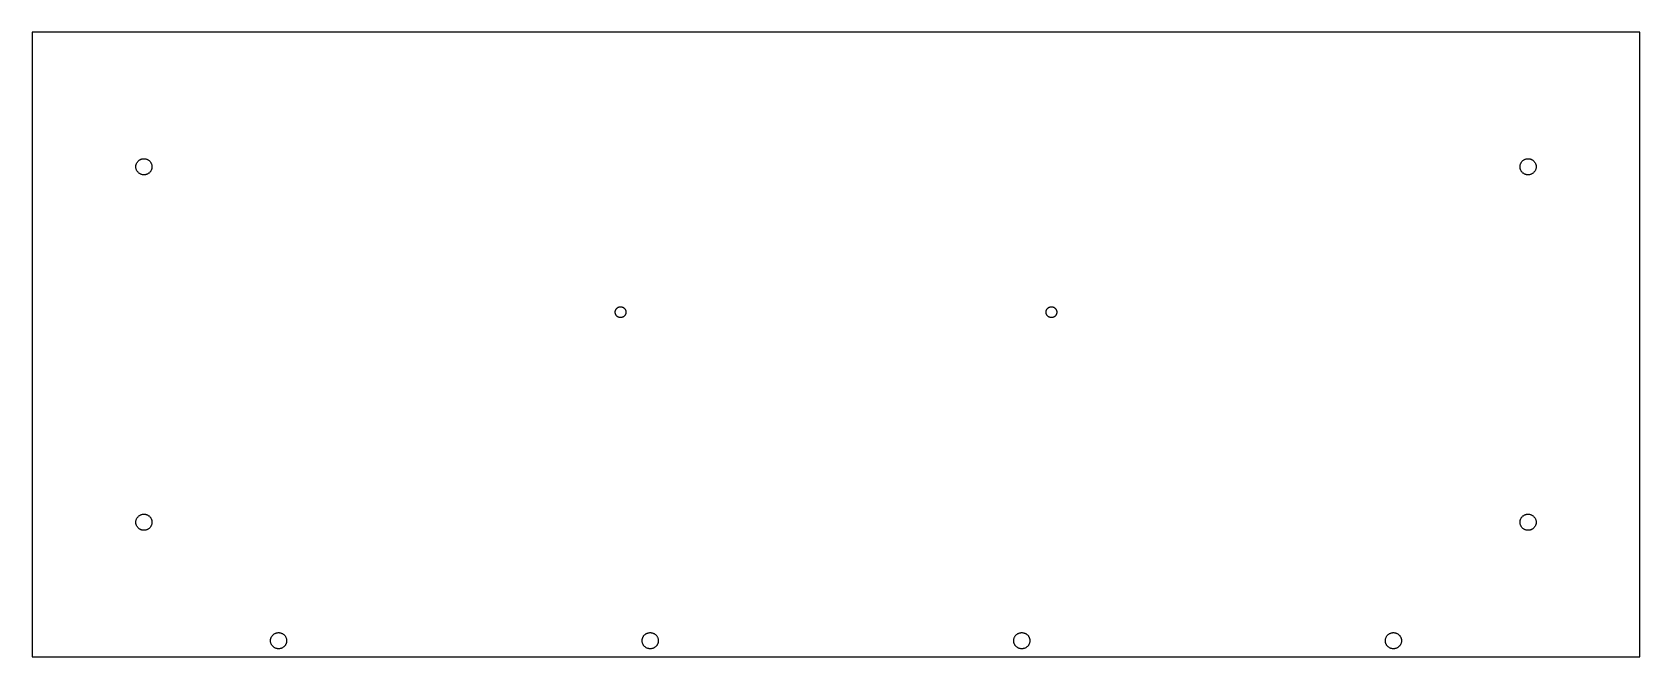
# Model space of a CAD drawing. Header units: metres. Extents: x 0 to 597, y 0 to 232.
import ezdxf

# ---------------------------------------------------------------- set-up
doc = ezdxf.new("R2010")
doc.units = ezdxf.units.M

msp = doc.modelspace()

# ---------------------------------------------------------------- linework, layer by layer
for p, q in [((597, 232), (0, 232)), ((0, 232), (0, 0)), ((597, 0), (597, 232)), ((38.5, 182), (38.5059, 182.188)), ((38.5059, 181.812), (38.5, 182)), ((38.5059, 182.188), (38.5237, 182.376)), ((38.5237, 181.624), (38.5059, 181.812)), ((38.5237, 182.376), (38.5531, 182.562)), ((38.5531, 181.438), (38.5237, 181.624)), ((38.5531, 182.562), (38.5942, 182.746)), ((38.5942, 181.254), (38.5531, 181.438)), ((38.5942, 182.746), (38.6468, 182.927)), ((38.6468, 181.073), (38.5942, 181.254)), ((38.6468, 182.927), (38.7107, 183.104)), ((38.7107, 180.896), (38.6468, 181.073)), ((38.7107, 183.104), (38.7855, 183.277)), ((38.7855, 180.723), (38.7107, 180.896)), ((38.7855, 183.277), (38.8711, 183.445)), ((38.8711, 180.555), (38.7855, 180.723)), ((38.8711, 183.445), (38.967, 183.607)), ((38.967, 180.393), (38.8711, 180.555)), ((38.967, 183.607), (39.0729, 183.763)), ((39.0729, 180.237), (38.967, 180.393)), ((39.0729, 183.763), (39.1885, 183.912)), ((39.1885, 180.088), (39.0729, 180.237)), ((39.1885, 183.912), (39.3131, 184.054)), ((39.3131, 179.946), (39.1885, 180.088)), ((39.3131, 184.054), (39.4464, 184.187)), ((39.4464, 179.813), (39.3131, 179.946)), ((39.4464, 184.187), (39.5877, 184.312)), ((39.5877, 179.688), (39.4464, 179.813)), ((39.5877, 184.312), (39.7366, 184.427)), ((39.7366, 179.573), (39.5877, 179.688)), ((39.7366, 184.427), (39.8925, 184.533)), ((39.8925, 179.467), (39.7366, 179.573)), ((39.8925, 184.533), (40.0547, 184.629)), ((40.0547, 179.371), (39.8925, 179.467)), ((40.0547, 184.629), (40.2227, 184.714)), ((40.2227, 179.286), (40.0547, 179.371)), ((40.2227, 184.714), (40.3956, 184.789)), ((40.3956, 179.211), (40.2227, 179.286)), ((40.3956, 184.789), (40.5729, 184.853)), ((40.5729, 179.147), (40.3956, 179.211)), ((40.5729, 184.853), (40.7539, 184.906)), ((40.7539, 179.094), (40.5729, 179.147)), ((40.7539, 184.906), (40.9379, 184.947)), ((40.9379, 184.947), (41.124, 184.976)), ((41.124, 184.976), (41.3116, 184.994)), ((41.3116, 184.994), (41.5, 185)), ((41.5, 185), (41.6884, 184.994)), ((41.6884, 184.994), (41.876, 184.976)), ((41.876, 184.976), (42.0621, 184.947)), ((42.0621, 184.947), (42.2461, 184.906)), ((42.2461, 184.906), (42.4271, 184.853)), ((42.4271, 179.147), (42.2461, 179.094)), ((42.4271, 184.853), (42.6044, 184.789)), ((42.6044, 179.211), (42.4271, 179.147)), ((42.6044, 184.789), (42.7773, 184.714)), ((42.7773, 179.286), (42.6044, 179.211)), ((42.7773, 184.714), (42.9453, 184.629)), ((42.9453, 179.371), (42.7773, 179.286)), ((42.9453, 184.629), (43.1075, 184.533)), ((43.1075, 179.467), (42.9453, 179.371)), ((43.1075, 184.533), (43.2634, 184.427)), ((43.2634, 179.573), (43.1075, 179.467)), ((43.2634, 184.427), (43.4123, 184.312)), ((43.4123, 179.688), (43.2634, 179.573)), ((43.4123, 184.312), (43.5536, 184.187)), ((43.5536, 179.813), (43.4123, 179.688)), ((43.5536, 184.187), (43.6869, 184.054)), ((43.6869, 179.946), (43.5536, 179.813)), ((43.6869, 184.054), (43.8115, 183.912)), ((43.8115, 180.088), (43.6869, 179.946)), ((43.8115, 183.912), (43.9271, 183.763)), ((43.9271, 180.237), (43.8115, 180.088)), ((43.9271, 183.763), (44.033, 183.607)), ((44.033, 180.393), (43.9271, 180.237)), ((44.033, 183.607), (44.1289, 183.445)), ((44.1289, 180.555), (44.033, 180.393)), ((44.1289, 183.445), (44.2145, 183.277)), ((44.2145, 180.723), (44.1289, 180.555)), ((44.2145, 183.277), (44.2893, 183.104)), ((44.2893, 180.896), (44.2145, 180.723)), ((44.2893, 183.104), (44.3532, 182.927)), ((44.3532, 181.073), (44.2893, 180.896)), ((44.3532, 182.927), (44.4057, 182.746)), ((44.4057, 181.254), (44.3532, 181.073)), ((44.4057, 182.746), (44.4469, 182.562)), ((44.4469, 181.438), (44.4057, 181.254)), ((44.4469, 182.562), (44.4763, 182.376)), ((44.4763, 181.624), (44.4469, 181.438)), ((44.4763, 182.376), (44.4941, 182.188)), ((44.4941, 181.812), (44.4763, 181.624)), ((44.4941, 182.188), (44.5, 182)), ((44.5, 182), (44.4941, 181.812)), ((552.5, 182), (552.506, 182.188)), ((552.506, 181.812), (552.5, 182)), ((552.506, 182.188), (552.524, 182.376)), ((552.524, 181.624), (552.506, 181.812)), ((552.524, 182.376), (552.553, 182.562)), ((552.553, 181.438), (552.524, 181.624)), ((552.553, 182.562), (552.594, 182.746)), ((552.594, 181.254), (552.553, 181.438)), ((552.594, 182.746), (552.647, 182.927)), ((552.647, 181.073), (552.594, 181.254)), ((552.647, 182.927), (552.711, 183.104)), ((552.711, 180.896), (552.647, 181.073)), ((552.711, 183.104), (552.786, 183.277)), ((552.786, 180.723), (552.711, 180.896)), ((552.786, 183.277), (552.871, 183.445)), ((552.871, 180.555), (552.786, 180.723)), ((552.871, 183.445), (552.967, 183.607)), ((552.967, 180.393), (552.871, 180.555)), ((552.967, 183.607), (553.073, 183.763)), ((553.073, 180.237), (552.967, 180.393)), ((553.073, 183.763), (553.188, 183.912)), ((553.188, 180.088), (553.073, 180.237)), ((553.188, 183.912), (553.313, 184.054)), ((553.313, 179.946), (553.188, 180.088)), ((553.313, 184.054), (553.446, 184.187)), ((553.446, 179.813), (553.313, 179.946)), ((553.446, 184.187), (553.588, 184.312)), ((553.588, 179.688), (553.446, 179.813)), ((553.588, 184.312), (553.737, 184.427)), ((553.737, 179.573), (553.588, 179.688)), ((553.737, 184.427), (553.893, 184.533)), ((553.893, 179.467), (553.737, 179.573)), ((553.893, 184.533), (554.055, 184.629)), ((554.055, 179.371), (553.893, 179.467)), ((554.055, 184.629), (554.223, 184.714)), ((554.223, 179.286), (554.055, 179.371)), ((554.223, 184.714), (554.396, 184.789)), ((554.396, 179.211), (554.223, 179.286)), ((554.396, 184.789), (554.573, 184.853)), ((554.573, 179.147), (554.396, 179.211)), ((554.573, 184.853), (554.754, 184.906)), ((554.754, 179.094), (554.573, 179.147)), ((554.754, 184.906), (554.938, 184.947)), ((554.938, 184.947), (555.124, 184.976)), ((555.124, 184.976), (555.312, 184.994)), ((555.312, 184.994), (555.5, 185)), ((555.5, 185), (555.688, 184.994)), ((555.688, 184.994), (555.876, 184.976)), ((555.876, 184.976), (556.062, 184.947)), ((556.062, 184.947), (556.246, 184.906)), ((556.246, 184.906), (556.427, 184.853)), ((556.427, 179.147), (556.246, 179.094)), ((556.427, 184.853), (556.604, 184.789)), ((556.604, 179.211), (556.427, 179.147)), ((556.604, 184.789), (556.777, 184.714)), ((556.777, 179.286), (556.604, 179.211)), ((556.777, 184.714), (556.945, 184.629)), ((556.945, 179.371), (556.777, 179.286)), ((556.945, 184.629), (557.107, 184.533)), ((557.107, 179.467), (556.945, 179.371)), ((557.107, 184.533), (557.263, 184.427)), ((557.263, 179.573), (557.107, 179.467)), ((557.263, 184.427), (557.412, 184.312)), ((557.412, 179.688), (557.263, 179.573)), ((557.412, 184.312), (557.554, 184.187)), ((557.554, 179.813), (557.412, 179.688)), ((557.554, 184.187), (557.687, 184.054)), ((557.687, 179.946), (557.554, 179.813)), ((557.687, 184.054), (557.812, 183.912)), ((557.812, 180.088), (557.687, 179.946)), ((557.812, 183.912), (557.927, 183.763)), ((557.927, 180.237), (557.812, 180.088)), ((557.927, 183.763), (558.033, 183.607)), ((558.033, 180.393), (557.927, 180.237)), ((558.033, 183.607), (558.129, 183.445)), ((558.129, 180.555), (558.033, 180.393)), ((558.129, 183.445), (558.214, 183.277)), ((558.214, 180.723), (558.129, 180.555)), ((558.214, 183.277), (558.289, 183.104)), ((558.289, 180.896), (558.214, 180.723)), ((558.289, 183.104), (558.353, 182.927)), ((558.353, 181.073), (558.289, 180.896)), ((558.353, 182.927), (558.406, 182.746)), ((558.406, 181.254), (558.353, 181.073)), ((558.406, 182.746), (558.447, 182.562)), ((558.447, 181.438), (558.406, 181.254)), ((558.447, 182.562), (558.476, 182.376)), ((558.476, 181.624), (558.447, 181.438)), ((558.476, 182.376), (558.494, 182.188)), ((558.494, 181.812), (558.476, 181.624)), ((558.494, 182.188), (558.5, 182)), ((558.5, 182), (558.494, 181.812)), ((40.9379, 179.053), (40.7539, 179.094)), ((41.124, 179.024), (40.9379, 179.053)), ((41.3116, 179.006), (41.124, 179.024)), ((41.5, 179), (41.3116, 179.006)), ((41.6884, 179.006), (41.5, 179)), ((41.876, 179.024), (41.6884, 179.006)), ((42.0621, 179.053), (41.876, 179.024)), ((42.2461, 179.094), (42.0621, 179.053)), ((554.938, 179.053), (554.754, 179.094)), ((555.124, 179.024), (554.938, 179.053)), ((555.312, 179.006), (555.124, 179.024)), ((555.5, 179), (555.312, 179.006)), ((555.688, 179.006), (555.5, 179)), ((555.876, 179.024), (555.688, 179.006)), ((556.062, 179.053), (555.876, 179.024)), ((556.246, 179.094), (556.062, 179.053)), ((216.5, 128), (216.504, 128.126)), ((216.504, 127.874), (216.5, 128)), ((216.504, 128.126), (216.516, 128.251)), ((216.516, 127.749), (216.504, 127.874)), ((216.516, 128.251), (216.535, 128.375)), ((216.535, 127.625), (216.516, 127.749)), ((216.535, 128.375), (216.563, 128.497)), ((216.563, 127.503), (216.535, 127.625)), ((216.563, 128.497), (216.598, 128.618)), ((216.598, 127.382), (216.563, 127.503)), ((216.598, 128.618), (216.64, 128.736)), ((216.64, 127.264), (216.598, 127.382)), ((216.64, 128.736), (216.69, 128.852)), ((216.69, 127.148), (216.64, 127.264)), ((216.69, 128.852), (216.747, 128.964)), ((216.747, 127.036), (216.69, 127.148)), ((216.747, 128.964), (216.811, 129.072)), ((216.811, 126.928), (216.747, 127.036)), ((216.811, 129.072), (216.882, 129.176)), ((216.882, 126.824), (216.811, 126.928)), ((216.882, 129.176), (216.959, 129.275)), ((216.959, 126.725), (216.882, 126.824)), ((216.959, 129.275), (217.042, 129.369)), ((217.042, 126.631), (216.959, 126.725)), ((217.042, 129.369), (217.131, 129.458)), ((217.131, 126.542), (217.042, 126.631)), ((217.131, 129.458), (217.225, 129.541)), ((217.225, 126.459), (217.131, 126.542)), ((217.225, 129.541), (217.324, 129.618)), ((217.324, 126.382), (217.225, 126.459)), ((217.324, 129.618), (217.428, 129.689)), ((217.428, 126.311), (217.324, 126.382)), ((217.428, 129.689), (217.536, 129.753)), ((217.536, 126.247), (217.428, 126.311)), ((217.536, 129.753), (217.648, 129.81)), ((217.648, 126.19), (217.536, 126.247)), ((217.648, 129.81), (217.764, 129.86)), ((217.764, 126.14), (217.648, 126.19)), ((217.764, 129.86), (217.882, 129.902)), ((217.882, 126.098), (217.764, 126.14)), ((217.882, 129.902), (218.003, 129.937)), ((218.003, 126.063), (217.882, 126.098)), ((218.003, 129.937), (218.125, 129.965)), ((218.125, 126.035), (218.003, 126.063)), ((218.125, 129.965), (218.249, 129.984)), ((218.249, 126.016), (218.125, 126.035)), ((218.249, 129.984), (218.374, 129.996)), ((218.374, 126.004), (218.249, 126.016)), ((218.374, 129.996), (218.5, 130)), ((218.5, 126), (218.374, 126.004)), ((218.5, 130), (218.626, 129.996)), ((218.626, 126.004), (218.5, 126)), ((218.626, 129.996), (218.751, 129.984)), ((218.751, 126.016), (218.626, 126.004)), ((218.751, 129.984), (218.875, 129.965)), ((218.875, 126.035), (218.751, 126.016)), ((218.875, 129.965), (218.997, 129.937)), ((218.997, 126.063), (218.875, 126.035)), ((218.997, 129.937), (219.118, 129.902)), ((219.118, 126.098), (218.997, 126.063)), ((219.118, 129.902), (219.236, 129.86)), ((219.236, 126.14), (219.118, 126.098)), ((219.236, 129.86), (219.352, 129.81)), ((219.352, 126.19), (219.236, 126.14)), ((219.352, 129.81), (219.464, 129.753)), ((219.464, 126.247), (219.352, 126.19)), ((219.464, 129.753), (219.572, 129.689)), ((219.572, 126.311), (219.464, 126.247)), ((219.572, 129.689), (219.676, 129.618)), ((219.676, 126.382), (219.572, 126.311)), ((219.676, 129.618), (219.775, 129.541)), ((219.775, 126.459), (219.676, 126.382)), ((219.775, 129.541), (219.869, 129.458)), ((219.869, 126.542), (219.775, 126.459)), ((219.869, 129.458), (219.958, 129.369)), ((219.958, 126.631), (219.869, 126.542)), ((219.958, 129.369), (220.041, 129.275)), ((220.041, 126.725), (219.958, 126.631)), ((220.041, 129.275), (220.118, 129.176)), ((220.118, 126.824), (220.041, 126.725)), ((220.118, 129.176), (220.189, 129.072)), ((220.189, 126.928), (220.118, 126.824)), ((220.189, 129.072), (220.253, 128.964)), ((220.253, 127.036), (220.189, 126.928)), ((220.253, 128.964), (220.31, 128.852)), ((220.31, 127.148), (220.253, 127.036)), ((220.31, 128.852), (220.36, 128.736)), ((220.36, 127.264), (220.31, 127.148)), ((220.36, 128.736), (220.402, 128.618)), ((220.402, 127.382), (220.36, 127.264)), ((220.402, 128.618), (220.437, 128.497)), ((220.437, 127.503), (220.402, 127.382)), ((220.437, 128.497), (220.465, 128.375)), ((220.465, 127.625), (220.437, 127.503)), ((220.465, 128.375), (220.484, 128.251)), ((220.484, 127.749), (220.465, 127.625)), ((220.484, 128.251), (220.496, 128.126)), ((220.496, 127.874), (220.484, 127.749)), ((220.496, 128.126), (220.5, 128)), ((220.5, 128), (220.496, 127.874)), ((376.5, 128), (376.504, 128.126)), ((376.504, 127.874), (376.5, 128)), ((376.504, 128.126), (376.516, 128.251)), ((376.516, 127.749), (376.504, 127.874)), ((376.516, 128.251), (376.535, 128.375)), ((376.535, 127.625), (376.516, 127.749)), ((376.535, 128.375), (376.563, 128.497)), ((376.563, 127.503), (376.535, 127.625)), ((376.563, 128.497), (376.598, 128.618)), ((376.598, 127.382), (376.563, 127.503)), ((376.598, 128.618), (376.64, 128.736)), ((376.64, 127.264), (376.598, 127.382)), ((376.64, 128.736), (376.69, 128.852)), ((376.69, 127.148), (376.64, 127.264)), ((376.69, 128.852), (376.747, 128.964)), ((376.747, 127.036), (376.69, 127.148)), ((376.747, 128.964), (376.811, 129.072)), ((376.811, 126.928), (376.747, 127.036)), ((376.811, 129.072), (376.882, 129.176)), ((376.882, 126.824), (376.811, 126.928)), ((376.882, 129.176), (376.959, 129.275)), ((376.959, 126.725), (376.882, 126.824)), ((376.959, 129.275), (377.042, 129.369)), ((377.042, 126.631), (376.959, 126.725)), ((377.042, 129.369), (377.131, 129.458)), ((377.131, 126.542), (377.042, 126.631)), ((377.131, 129.458), (377.225, 129.541)), ((377.225, 126.459), (377.131, 126.542)), ((377.225, 129.541), (377.324, 129.618)), ((377.324, 126.382), (377.225, 126.459)), ((377.324, 129.618), (377.428, 129.689)), ((377.428, 126.311), (377.324, 126.382)), ((377.428, 129.689), (377.536, 129.753)), ((377.536, 126.247), (377.428, 126.311)), ((377.536, 129.753), (377.648, 129.81)), ((377.648, 126.19), (377.536, 126.247)), ((377.648, 129.81), (377.764, 129.86)), ((377.764, 126.14), (377.648, 126.19)), ((377.764, 129.86), (377.882, 129.902)), ((377.882, 126.098), (377.764, 126.14)), ((377.882, 129.902), (378.003, 129.937)), ((378.003, 126.063), (377.882, 126.098)), ((378.003, 129.937), (378.125, 129.965)), ((378.125, 126.035), (378.003, 126.063)), ((378.125, 129.965), (378.249, 129.984)), ((378.249, 126.016), (378.125, 126.035)), ((378.249, 129.984), (378.374, 129.996)), ((378.374, 126.004), (378.249, 126.016)), ((378.374, 129.996), (378.5, 130)), ((378.5, 126), (378.374, 126.004)), ((378.5, 130), (378.626, 129.996)), ((378.626, 126.004), (378.5, 126)), ((378.626, 129.996), (378.751, 129.984)), ((378.751, 126.016), (378.626, 126.004)), ((378.751, 129.984), (378.875, 129.965)), ((378.875, 126.035), (378.751, 126.016)), ((378.875, 129.965), (378.997, 129.937)), ((378.997, 126.063), (378.875, 126.035)), ((378.997, 129.937), (379.118, 129.902)), ((379.118, 126.098), (378.997, 126.063)), ((379.118, 129.902), (379.236, 129.86)), ((379.236, 126.14), (379.118, 126.098)), ((379.236, 129.86), (379.352, 129.81)), ((379.352, 126.19), (379.236, 126.14)), ((379.352, 129.81), (379.464, 129.753)), ((379.464, 126.247), (379.352, 126.19)), ((379.464, 129.753), (379.572, 129.689)), ((379.572, 126.311), (379.464, 126.247)), ((379.572, 129.689), (379.676, 129.618)), ((379.676, 126.382), (379.572, 126.311)), ((379.676, 129.618), (379.775, 129.541)), ((379.775, 126.459), (379.676, 126.382)), ((379.775, 129.541), (379.869, 129.458)), ((379.869, 126.542), (379.775, 126.459)), ((379.869, 129.458), (379.958, 129.369)), ((379.958, 126.631), (379.869, 126.542)), ((379.958, 129.369), (380.041, 129.275)), ((380.041, 126.725), (379.958, 126.631)), ((380.041, 129.275), (380.118, 129.176)), ((380.118, 126.824), (380.041, 126.725)), ((380.118, 129.176), (380.189, 129.072)), ((380.189, 126.928), (380.118, 126.824)), ((380.189, 129.072), (380.253, 128.964)), ((380.253, 127.036), (380.189, 126.928)), ((380.253, 128.964), (380.31, 128.852)), ((380.31, 127.148), (380.253, 127.036)), ((380.31, 128.852), (380.36, 128.736)), ((380.36, 127.264), (380.31, 127.148)), ((380.36, 128.736), (380.402, 128.618)), ((380.402, 127.382), (380.36, 127.264)), ((380.402, 128.618), (380.437, 128.497)), ((380.437, 127.503), (380.402, 127.382)), ((380.437, 128.497), (380.465, 128.375)), ((380.465, 127.625), (380.437, 127.503)), ((380.465, 128.375), (380.484, 128.251)), ((380.484, 127.749), (380.465, 127.625)), ((380.484, 128.251), (380.496, 128.126)), ((380.496, 127.874), (380.484, 127.749)), ((380.496, 128.126), (380.5, 128)), ((380.5, 128), (380.496, 127.874)), ((38.5, 50), (38.5059, 50.1884)), ((38.5059, 49.8116), (38.5, 50)), ((38.5059, 50.1884), (38.5237, 50.376)), ((38.5237, 49.624), (38.5059, 49.8116)), ((38.5237, 50.376), (38.5531, 50.5621)), ((38.5531, 49.4379), (38.5237, 49.624)), ((38.5531, 50.5621), (38.5942, 50.7461)), ((38.5942, 49.2539), (38.5531, 49.4379)), ((38.5942, 50.7461), (38.6468, 50.9271)), ((38.6468, 49.0729), (38.5942, 49.2539)), ((38.6468, 50.9271), (38.7107, 51.1044)), ((38.7107, 48.8956), (38.6468, 49.0729)), ((38.7107, 51.1044), (38.7855, 51.2773)), ((38.7855, 48.7227), (38.7107, 48.8956)), ((38.7855, 51.2773), (38.8711, 51.4453)), ((38.8711, 48.5547), (38.7855, 48.7227)), ((38.8711, 51.4453), (38.967, 51.6075)), ((38.967, 48.3925), (38.8711, 48.5547)), ((38.967, 51.6075), (39.0729, 51.7634)), ((39.0729, 48.2366), (38.967, 48.3925)), ((39.0729, 51.7634), (39.1885, 51.9123)), ((39.1885, 48.0877), (39.0729, 48.2366)), ((39.1885, 51.9123), (39.3131, 52.0536)), ((39.3131, 47.9464), (39.1885, 48.0877)), ((39.3131, 52.0536), (39.4464, 52.1869)), ((39.4464, 47.8131), (39.3131, 47.9464)), ((39.4464, 52.1869), (39.5877, 52.3115)), ((39.5877, 47.6885), (39.4464, 47.8131)), ((39.5877, 52.3115), (39.7366, 52.4271)), ((39.7366, 52.4271), (39.8925, 52.533)), ((39.8925, 52.533), (40.0547, 52.6289)), ((40.0547, 52.6289), (40.2227, 52.7145)), ((40.2227, 52.7145), (40.3956, 52.7893)), ((40.3956, 52.7893), (40.5729, 52.8532)), ((40.5729, 52.8532), (40.7539, 52.9057)), ((40.7539, 52.9057), (40.9379, 52.9469)), ((40.9379, 52.9469), (41.124, 52.9763)), ((41.124, 52.9763), (41.3116, 52.9941)), ((41.3116, 52.9941), (41.5, 53)), ((41.5, 53), (41.6884, 52.9941)), ((41.6884, 52.9941), (41.876, 52.9763)), ((41.876, 52.9763), (42.0621, 52.9469)), ((42.0621, 52.9469), (42.2461, 52.9057)), ((42.2461, 52.9057), (42.4271, 52.8532)), ((42.4271, 52.8532), (42.6044, 52.7893)), ((42.6044, 52.7893), (42.7773, 52.7145)), ((42.7773, 52.7145), (42.9453, 52.6289)), ((42.9453, 52.6289), (43.1075, 52.533)), ((43.1075, 52.533), (43.2634, 52.4271)), ((43.2634, 52.4271), (43.4123, 52.3115)), ((43.4123, 52.3115), (43.5536, 52.1869)), ((43.5536, 47.8131), (43.4123, 47.6885)), ((43.5536, 52.1869), (43.6869, 52.0536)), ((43.6869, 47.9464), (43.5536, 47.8131)), ((43.6869, 52.0536), (43.8115, 51.9123)), ((43.8115, 48.0877), (43.6869, 47.9464)), ((43.8115, 51.9123), (43.9271, 51.7634)), ((43.9271, 48.2366), (43.8115, 48.0877)), ((43.9271, 51.7634), (44.033, 51.6075)), ((44.033, 48.3925), (43.9271, 48.2366)), ((44.033, 51.6075), (44.1289, 51.4453)), ((44.1289, 48.5547), (44.033, 48.3925)), ((44.1289, 51.4453), (44.2145, 51.2773)), ((44.2145, 48.7227), (44.1289, 48.5547)), ((44.2145, 51.2773), (44.2893, 51.1044)), ((44.2893, 48.8956), (44.2145, 48.7227)), ((44.2893, 51.1044), (44.3532, 50.9271)), ((44.3532, 49.0729), (44.2893, 48.8956)), ((44.3532, 50.9271), (44.4057, 50.7461)), ((44.4057, 49.2539), (44.3532, 49.0729)), ((44.4057, 50.7461), (44.4469, 50.5621)), ((44.4469, 49.4379), (44.4057, 49.2539)), ((44.4469, 50.5621), (44.4763, 50.376)), ((44.4763, 49.624), (44.4469, 49.4379)), ((44.4763, 50.376), (44.4941, 50.1884)), ((44.4941, 49.8116), (44.4763, 49.624)), ((44.4941, 50.1884), (44.5, 50)), ((44.5, 50), (44.4941, 49.8116)), ((552.5, 50), (552.506, 50.1884)), ((552.506, 49.8116), (552.5, 50)), ((552.506, 50.1884), (552.524, 50.376)), ((552.524, 49.624), (552.506, 49.8116)), ((552.524, 50.376), (552.553, 50.5621)), ((552.553, 49.4379), (552.524, 49.624)), ((552.553, 50.5621), (552.594, 50.7461)), ((552.594, 49.2539), (552.553, 49.4379)), ((552.594, 50.7461), (552.647, 50.9271)), ((552.647, 49.0729), (552.594, 49.2539)), ((552.647, 50.9271), (552.711, 51.1044)), ((552.711, 48.8956), (552.647, 49.0729)), ((552.711, 51.1044), (552.786, 51.2773)), ((552.786, 48.7227), (552.711, 48.8956)), ((552.786, 51.2773), (552.871, 51.4453)), ((552.871, 48.5547), (552.786, 48.7227)), ((552.871, 51.4453), (552.967, 51.6075)), ((552.967, 48.3925), (552.871, 48.5547)), ((552.967, 51.6075), (553.073, 51.7634)), ((553.073, 48.2366), (552.967, 48.3925)), ((553.073, 51.7634), (553.188, 51.9123)), ((553.188, 48.0877), (553.073, 48.2366)), ((553.188, 51.9123), (553.313, 52.0536)), ((553.313, 47.9464), (553.188, 48.0877)), ((553.313, 52.0536), (553.446, 52.1869)), ((553.446, 47.8131), (553.313, 47.9464)), ((553.446, 52.1869), (553.588, 52.3115)), ((553.588, 47.6885), (553.446, 47.8131)), ((553.588, 52.3115), (553.737, 52.4271)), ((553.737, 52.4271), (553.893, 52.533)), ((553.893, 52.533), (554.055, 52.6289)), ((554.055, 52.6289), (554.223, 52.7145)), ((554.223, 52.7145), (554.396, 52.7893)), ((554.396, 52.7893), (554.573, 52.8532)), ((554.573, 52.8532), (554.754, 52.9057)), ((554.754, 52.9057), (554.938, 52.9469)), ((554.938, 52.9469), (555.124, 52.9763)), ((555.124, 52.9763), (555.312, 52.9941)), ((555.312, 52.9941), (555.5, 53)), ((555.5, 53), (555.688, 52.9941)), ((555.688, 52.9941), (555.876, 52.9763)), ((555.876, 52.9763), (556.062, 52.9469)), ((556.062, 52.9469), (556.246, 52.9057)), ((556.246, 52.9057), (556.427, 52.8532)), ((556.427, 52.8532), (556.604, 52.7893)), ((556.604, 52.7893), (556.777, 52.7145)), ((556.777, 52.7145), (556.945, 52.6289)), ((556.945, 52.6289), (557.107, 52.533)), ((557.107, 52.533), (557.263, 52.4271)), ((557.263, 52.4271), (557.412, 52.3115)), ((557.412, 52.3115), (557.554, 52.1869)), ((557.554, 47.8131), (557.412, 47.6885)), ((557.554, 52.1869), (557.687, 52.0536)), ((557.687, 47.9464), (557.554, 47.8131)), ((557.687, 52.0536), (557.812, 51.9123)), ((557.812, 48.0877), (557.687, 47.9464)), ((557.812, 51.9123), (557.927, 51.7634)), ((557.927, 48.2366), (557.812, 48.0877)), ((557.927, 51.7634), (558.033, 51.6075)), ((558.033, 48.3925), (557.927, 48.2366)), ((558.033, 51.6075), (558.129, 51.4453)), ((558.129, 48.5547), (558.033, 48.3925)), ((558.129, 51.4453), (558.214, 51.2773)), ((558.214, 48.7227), (558.129, 48.5547)), ((558.214, 51.2773), (558.289, 51.1044)), ((558.289, 48.8956), (558.214, 48.7227)), ((558.289, 51.1044), (558.353, 50.9271)), ((558.353, 49.0729), (558.289, 48.8956)), ((558.353, 50.9271), (558.406, 50.7461)), ((558.406, 49.2539), (558.353, 49.0729)), ((558.406, 50.7461), (558.447, 50.5621)), ((558.447, 49.4379), (558.406, 49.2539)), ((558.447, 50.5621), (558.476, 50.376)), ((558.476, 49.624), (558.447, 49.4379)), ((558.476, 50.376), (558.494, 50.1884)), ((558.494, 49.8116), (558.476, 49.624)), ((558.494, 50.1884), (558.5, 50)), ((558.5, 50), (558.494, 49.8116)), ((39.7366, 47.5729), (39.5877, 47.6885)), ((39.8925, 47.467), (39.7366, 47.5729)), ((40.0547, 47.3711), (39.8925, 47.467)), ((40.2227, 47.2855), (40.0547, 47.3711)), ((40.3956, 47.2107), (40.2227, 47.2855)), ((40.5729, 47.1468), (40.3956, 47.2107)), ((40.7539, 47.0942), (40.5729, 47.1468)), ((40.9379, 47.0531), (40.7539, 47.0942)), ((41.124, 47.0237), (40.9379, 47.0531)), ((41.3116, 47.0059), (41.124, 47.0237)), ((41.5, 47), (41.3116, 47.0059)), ((41.6884, 47.0059), (41.5, 47)), ((41.876, 47.0237), (41.6884, 47.0059)), ((42.0621, 47.0531), (41.876, 47.0237)), ((42.2461, 47.0942), (42.0621, 47.0531)), ((42.4271, 47.1468), (42.2461, 47.0942)), ((42.6044, 47.2107), (42.4271, 47.1468)), ((42.7773, 47.2855), (42.6044, 47.2107)), ((42.9453, 47.3711), (42.7773, 47.2855)), ((43.1075, 47.467), (42.9453, 47.3711)), ((43.2634, 47.5729), (43.1075, 47.467)), ((43.4123, 47.6885), (43.2634, 47.5729)), ((553.737, 47.5729), (553.588, 47.6885)), ((553.893, 47.467), (553.737, 47.5729)), ((554.055, 47.3711), (553.893, 47.467)), ((554.223, 47.2855), (554.055, 47.3711)), ((554.396, 47.2107), (554.223, 47.2855)), ((554.573, 47.1468), (554.396, 47.2107)), ((554.754, 47.0942), (554.573, 47.1468)), ((554.938, 47.0531), (554.754, 47.0942)), ((555.124, 47.0237), (554.938, 47.0531)), ((555.312, 47.0059), (555.124, 47.0237)), ((555.5, 47), (555.312, 47.0059)), ((555.688, 47.0059), (555.5, 47)), ((555.876, 47.0237), (555.688, 47.0059)), ((556.062, 47.0531), (555.876, 47.0237)), ((556.246, 47.0942), (556.062, 47.0531)), ((556.427, 47.1468), (556.246, 47.0942)), ((556.604, 47.2107), (556.427, 47.1468)), ((556.777, 47.2855), (556.604, 47.2107)), ((556.945, 47.3711), (556.777, 47.2855)), ((557.107, 47.467), (556.945, 47.3711)), ((557.263, 47.5729), (557.107, 47.467)), ((557.412, 47.6885), (557.263, 47.5729)), ((88.5, 6), (88.5059, 6.18837)), ((88.5059, 5.81163), (88.5, 6)), ((88.5059, 6.18837), (88.5237, 6.376)), ((88.5237, 6.376), (88.5531, 6.56214)), ((88.5531, 6.56214), (88.5942, 6.74607)), ((88.5942, 6.74607), (88.6468, 6.92705)), ((88.6468, 6.92705), (88.7107, 7.10437)), ((88.7107, 7.10437), (88.7855, 7.27734)), ((88.7855, 7.27734), (88.8711, 7.44526)), ((88.8711, 7.44526), (88.967, 7.60748)), ((88.967, 7.60748), (89.0729, 7.76336)), ((89.0729, 7.76336), (89.1885, 7.91227)), ((89.1885, 7.91227), (89.3131, 8.05364)), ((89.3131, 8.05364), (89.4464, 8.18691)), ((89.4464, 8.18691), (89.5877, 8.31154)), ((89.5877, 8.31154), (89.7366, 8.42705)), ((89.7366, 8.42705), (89.8925, 8.53298)), ((89.8925, 8.53298), (90.0547, 8.62892)), ((90.0547, 8.62892), (90.2227, 8.71448)), ((90.2227, 8.71448), (90.3956, 8.78933)), ((90.3956, 8.78933), (90.5729, 8.85317)), ((90.5729, 8.85317), (90.7539, 8.90575)), ((90.7539, 8.90575), (90.9379, 8.94686)), ((90.9379, 8.94686), (91.124, 8.97634)), ((91.124, 8.97634), (91.3116, 8.99408)), ((91.3116, 8.99408), (91.5, 9)), ((91.5, 9), (91.6884, 8.99408)), ((91.6884, 8.99408), (91.876, 8.97634)), ((91.876, 8.97634), (92.0621, 8.94686)), ((92.0621, 8.94686), (92.2461, 8.90575)), ((92.2461, 8.90575), (92.4271, 8.85317)), ((92.4271, 8.85317), (92.6044, 8.78933)), ((92.6044, 8.78933), (92.7773, 8.71448)), ((92.7773, 8.71448), (92.9453, 8.62892)), ((92.9453, 8.62892), (93.1075, 8.53298)), ((93.1075, 8.53298), (93.2634, 8.42705)), ((93.2634, 8.42705), (93.4123, 8.31154)), ((93.4123, 8.31154), (93.5536, 8.18691)), ((93.5536, 8.18691), (93.6869, 8.05364)), ((93.6869, 8.05364), (93.8115, 7.91227)), ((93.8115, 7.91227), (93.9271, 7.76336)), ((93.9271, 7.76336), (94.033, 7.60748)), ((94.033, 7.60748), (94.1289, 7.44526)), ((94.1289, 7.44526), (94.2145, 7.27734)), ((94.2145, 7.27734), (94.2893, 7.10437)), ((94.2893, 7.10437), (94.3532, 6.92705)), ((94.3532, 6.92705), (94.4057, 6.74607)), ((94.4057, 6.74607), (94.4469, 6.56214)), ((94.4469, 6.56214), (94.4763, 6.376)), ((94.4763, 6.376), (94.4941, 6.18837)), ((94.4941, 6.18837), (94.5, 6)), ((94.5, 6), (94.4941, 5.81163)), ((226.5, 6), (226.506, 6.18837)), ((226.506, 5.81163), (226.5, 6)), ((226.506, 6.18837), (226.524, 6.376)), ((226.524, 6.376), (226.553, 6.56214)), ((226.553, 6.56214), (226.594, 6.74607)), ((226.594, 6.74607), (226.647, 6.92705)), ((226.647, 6.92705), (226.711, 7.10437)), ((226.711, 7.10437), (226.786, 7.27734)), ((226.786, 7.27734), (226.871, 7.44526)), ((226.871, 7.44526), (226.967, 7.60748)), ((226.967, 7.60748), (227.073, 7.76336)), ((227.073, 7.76336), (227.188, 7.91227)), ((227.188, 7.91227), (227.313, 8.05364)), ((227.313, 8.05364), (227.446, 8.18691)), ((227.446, 8.18691), (227.588, 8.31154)), ((227.588, 8.31154), (227.737, 8.42705)), ((227.737, 8.42705), (227.893, 8.53298)), ((227.893, 8.53298), (228.055, 8.62892)), ((228.055, 8.62892), (228.223, 8.71448)), ((228.223, 8.71448), (228.396, 8.78933)), ((228.396, 8.78933), (228.573, 8.85317)), ((228.573, 8.85317), (228.754, 8.90575)), ((228.754, 8.90575), (228.938, 8.94686)), ((228.938, 8.94686), (229.124, 8.97634)), ((229.124, 8.97634), (229.312, 8.99408)), ((229.312, 8.99408), (229.5, 9)), ((229.5, 9), (229.688, 8.99408)), ((229.688, 8.99408), (229.876, 8.97634)), ((229.876, 8.97634), (230.062, 8.94686)), ((230.062, 8.94686), (230.246, 8.90575)), ((230.246, 8.90575), (230.427, 8.85317)), ((230.427, 8.85317), (230.604, 8.78933)), ((230.604, 8.78933), (230.777, 8.71448)), ((230.777, 8.71448), (230.945, 8.62892)), ((230.945, 8.62892), (231.107, 8.53298)), ((231.107, 8.53298), (231.263, 8.42705)), ((231.263, 8.42705), (231.412, 8.31154)), ((231.412, 8.31154), (231.554, 8.18691)), ((231.554, 8.18691), (231.687, 8.05364)), ((231.687, 8.05364), (231.812, 7.91227)), ((231.812, 7.91227), (231.927, 7.76336)), ((231.927, 7.76336), (232.033, 7.60748)), ((232.033, 7.60748), (232.129, 7.44526)), ((232.129, 7.44526), (232.214, 7.27734)), ((232.214, 7.27734), (232.289, 7.10437)), ((232.289, 7.10437), (232.353, 6.92705)), ((232.353, 6.92705), (232.406, 6.74607)), ((232.406, 6.74607), (232.447, 6.56214)), ((232.447, 6.56214), (232.476, 6.376)), ((232.476, 6.376), (232.494, 6.18837)), ((232.494, 6.18837), (232.5, 6)), ((232.5, 6), (232.494, 5.81163)), ((364.5, 6), (364.506, 6.18837)), ((364.506, 5.81163), (364.5, 6)), ((364.506, 6.18837), (364.524, 6.376)), ((364.524, 6.376), (364.553, 6.56214)), ((364.553, 6.56214), (364.594, 6.74607)), ((364.594, 6.74607), (364.647, 6.92705)), ((364.647, 6.92705), (364.711, 7.10437)), ((364.711, 7.10437), (364.786, 7.27734)), ((364.786, 7.27734), (364.871, 7.44526)), ((364.871, 7.44526), (364.967, 7.60748)), ((364.967, 7.60748), (365.073, 7.76336)), ((365.073, 7.76336), (365.188, 7.91227)), ((365.188, 7.91227), (365.313, 8.05364)), ((365.313, 8.05364), (365.446, 8.18691)), ((365.446, 8.18691), (365.588, 8.31154)), ((365.588, 8.31154), (365.737, 8.42705)), ((365.737, 8.42705), (365.893, 8.53298)), ((365.893, 8.53298), (366.055, 8.62892)), ((366.055, 8.62892), (366.223, 8.71448)), ((366.223, 8.71448), (366.396, 8.78933)), ((366.396, 8.78933), (366.573, 8.85317)), ((366.573, 8.85317), (366.754, 8.90575)), ((366.754, 8.90575), (366.938, 8.94686)), ((366.938, 8.94686), (367.124, 8.97634)), ((367.124, 8.97634), (367.312, 8.99408)), ((367.312, 8.99408), (367.5, 9)), ((367.5, 9), (367.688, 8.99408)), ((367.688, 8.99408), (367.876, 8.97634)), ((367.876, 8.97634), (368.062, 8.94686)), ((368.062, 8.94686), (368.246, 8.90575)), ((368.246, 8.90575), (368.427, 8.85317)), ((368.427, 8.85317), (368.604, 8.78933)), ((368.604, 8.78933), (368.777, 8.71448)), ((368.777, 8.71448), (368.945, 8.62892)), ((368.945, 8.62892), (369.107, 8.53298)), ((369.107, 8.53298), (369.263, 8.42705)), ((369.263, 8.42705), (369.412, 8.31154)), ((369.412, 8.31154), (369.554, 8.18691)), ((369.554, 8.18691), (369.687, 8.05364)), ((369.687, 8.05364), (369.812, 7.91227)), ((369.812, 7.91227), (369.927, 7.76336)), ((369.927, 7.76336), (370.033, 7.60748)), ((370.033, 7.60748), (370.129, 7.44526)), ((370.129, 7.44526), (370.214, 7.27734)), ((370.214, 7.27734), (370.289, 7.10437)), ((370.289, 7.10437), (370.353, 6.92705)), ((370.353, 6.92705), (370.406, 6.74607)), ((370.406, 6.74607), (370.447, 6.56214)), ((370.447, 6.56214), (370.476, 6.376)), ((370.476, 6.376), (370.494, 6.18837)), ((370.494, 6.18837), (370.5, 6)), ((370.5, 6), (370.494, 5.81163)), ((502.5, 6), (502.506, 6.18837)), ((502.506, 5.81163), (502.5, 6)), ((502.506, 6.18837), (502.524, 6.376)), ((502.524, 6.376), (502.553, 6.56214)), ((502.553, 6.56214), (502.594, 6.74607)), ((502.594, 6.74607), (502.647, 6.92705)), ((502.647, 6.92705), (502.711, 7.10437)), ((502.711, 7.10437), (502.786, 7.27734)), ((502.786, 7.27734), (502.871, 7.44526)), ((502.871, 7.44526), (502.967, 7.60748)), ((502.967, 7.60748), (503.073, 7.76336)), ((503.073, 7.76336), (503.188, 7.91227)), ((503.188, 7.91227), (503.313, 8.05364)), ((503.313, 8.05364), (503.446, 8.18691)), ((503.446, 8.18691), (503.588, 8.31154)), ((503.588, 8.31154), (503.737, 8.42705)), ((503.737, 8.42705), (503.893, 8.53298)), ((503.893, 8.53298), (504.055, 8.62892)), ((504.055, 8.62892), (504.223, 8.71448)), ((504.223, 8.71448), (504.396, 8.78933)), ((504.396, 8.78933), (504.573, 8.85317)), ((504.573, 8.85317), (504.754, 8.90575)), ((504.754, 8.90575), (504.938, 8.94686)), ((504.938, 8.94686), (505.124, 8.97634)), ((505.124, 8.97634), (505.312, 8.99408)), ((505.312, 8.99408), (505.5, 9)), ((505.5, 9), (505.688, 8.99408)), ((505.688, 8.99408), (505.876, 8.97634)), ((505.876, 8.97634), (506.062, 8.94686)), ((506.062, 8.94686), (506.246, 8.90575)), ((506.246, 8.90575), (506.427, 8.85317)), ((506.427, 8.85317), (506.604, 8.78933)), ((506.604, 8.78933), (506.777, 8.71448)), ((506.777, 8.71448), (506.945, 8.62892)), ((506.945, 8.62892), (507.107, 8.53298)), ((507.107, 8.53298), (507.263, 8.42705)), ((507.263, 8.42705), (507.412, 8.31154)), ((507.412, 8.31154), (507.554, 8.18691)), ((507.554, 8.18691), (507.687, 8.05364)), ((507.687, 8.05364), (507.812, 7.91227)), ((507.812, 7.91227), (507.927, 7.76336)), ((507.927, 7.76336), (508.033, 7.60748)), ((508.033, 7.60748), (508.129, 7.44526)), ((508.129, 7.44526), (508.214, 7.27734)), ((508.214, 7.27734), (508.289, 7.10437)), ((508.289, 7.10437), (508.353, 6.92705)), ((508.353, 6.92705), (508.406, 6.74607)), ((508.406, 6.74607), (508.447, 6.56214)), ((508.447, 6.56214), (508.476, 6.376)), ((508.476, 6.376), (508.494, 6.18837)), ((508.494, 6.18837), (508.5, 6)), ((508.5, 6), (508.494, 5.81163)), ((0, 0), (597, 0)), ((88.5237, 5.624), (88.5059, 5.81163)), ((88.5531, 5.43786), (88.5237, 5.624)), ((88.5942, 5.25393), (88.5531, 5.43786)), ((88.6468, 5.07295), (88.5942, 5.25393)), ((88.7107, 4.89563), (88.6468, 5.07295)), ((88.7855, 4.72266), (88.7107, 4.89563)), ((88.8711, 4.55474), (88.7855, 4.72266)), ((88.967, 4.39252), (88.8711, 4.55474)), ((89.0729, 4.23664), (88.967, 4.39252)), ((89.1885, 4.08773), (89.0729, 4.23664)), ((89.3131, 3.94636), (89.1885, 4.08773)), ((89.4464, 3.81309), (89.3131, 3.94636)), ((89.5877, 3.68846), (89.4464, 3.81309)), ((89.7366, 3.57295), (89.5877, 3.68846)), ((89.8925, 3.46702), (89.7366, 3.57295)), ((90.0547, 3.37108), (89.8925, 3.46702)), ((90.2227, 3.28552), (90.0547, 3.37108)), ((90.3956, 3.21067), (90.2227, 3.28552)), ((90.5729, 3.14683), (90.3956, 3.21067)), ((90.7539, 3.09425), (90.5729, 3.14683)), ((90.9379, 3.05314), (90.7539, 3.09425)), ((91.124, 3.02366), (90.9379, 3.05314)), ((91.3116, 3.00592), (91.124, 3.02366)), ((91.5, 3), (91.3116, 3.00592)), ((91.6884, 3.00592), (91.5, 3)), ((91.876, 3.02366), (91.6884, 3.00592)), ((92.0621, 3.05314), (91.876, 3.02366)), ((92.2461, 3.09425), (92.0621, 3.05314)), ((92.4271, 3.14683), (92.2461, 3.09425)), ((92.6044, 3.21067), (92.4271, 3.14683)), ((92.7773, 3.28552), (92.6044, 3.21067)), ((92.9453, 3.37108), (92.7773, 3.28552)), ((93.1075, 3.46702), (92.9453, 3.37108)), ((93.2634, 3.57295), (93.1075, 3.46702)), ((93.4123, 3.68846), (93.2634, 3.57295)), ((93.5536, 3.81309), (93.4123, 3.68846)), ((93.6869, 3.94636), (93.5536, 3.81309)), ((93.8115, 4.08773), (93.6869, 3.94636)), ((93.9271, 4.23664), (93.8115, 4.08773)), ((94.033, 4.39252), (93.9271, 4.23664)), ((94.1289, 4.55474), (94.033, 4.39252)), ((94.2145, 4.72266), (94.1289, 4.55474)), ((94.2893, 4.89563), (94.2145, 4.72266)), ((94.3532, 5.07295), (94.2893, 4.89563)), ((94.4057, 5.25393), (94.3532, 5.07295)), ((94.4469, 5.43786), (94.4057, 5.25393)), ((94.4763, 5.624), (94.4469, 5.43786)), ((94.4941, 5.81163), (94.4763, 5.624)), ((226.524, 5.624), (226.506, 5.81163)), ((226.553, 5.43786), (226.524, 5.624)), ((226.594, 5.25393), (226.553, 5.43786)), ((226.647, 5.07295), (226.594, 5.25393)), ((226.711, 4.89563), (226.647, 5.07295)), ((226.786, 4.72266), (226.711, 4.89563)), ((226.871, 4.55474), (226.786, 4.72266)), ((226.967, 4.39252), (226.871, 4.55474)), ((227.073, 4.23664), (226.967, 4.39252)), ((227.188, 4.08773), (227.073, 4.23664)), ((227.313, 3.94636), (227.188, 4.08773)), ((227.446, 3.81309), (227.313, 3.94636)), ((227.588, 3.68846), (227.446, 3.81309)), ((227.737, 3.57295), (227.588, 3.68846)), ((227.893, 3.46702), (227.737, 3.57295)), ((228.055, 3.37108), (227.893, 3.46702)), ((228.223, 3.28552), (228.055, 3.37108)), ((228.396, 3.21067), (228.223, 3.28552)), ((228.573, 3.14683), (228.396, 3.21067)), ((228.754, 3.09425), (228.573, 3.14683)), ((228.938, 3.05314), (228.754, 3.09425)), ((229.124, 3.02366), (228.938, 3.05314)), ((229.312, 3.00592), (229.124, 3.02366)), ((229.5, 3), (229.312, 3.00592)), ((229.688, 3.00592), (229.5, 3)), ((229.876, 3.02366), (229.688, 3.00592)), ((230.062, 3.05314), (229.876, 3.02366)), ((230.246, 3.09425), (230.062, 3.05314)), ((230.427, 3.14683), (230.246, 3.09425)), ((230.604, 3.21067), (230.427, 3.14683)), ((230.777, 3.28552), (230.604, 3.21067)), ((230.945, 3.37108), (230.777, 3.28552)), ((231.107, 3.46702), (230.945, 3.37108)), ((231.263, 3.57295), (231.107, 3.46702)), ((231.412, 3.68846), (231.263, 3.57295)), ((231.554, 3.81309), (231.412, 3.68846)), ((231.687, 3.94636), (231.554, 3.81309)), ((231.812, 4.08773), (231.687, 3.94636)), ((231.927, 4.23664), (231.812, 4.08773)), ((232.033, 4.39252), (231.927, 4.23664)), ((232.129, 4.55474), (232.033, 4.39252)), ((232.214, 4.72266), (232.129, 4.55474)), ((232.289, 4.89563), (232.214, 4.72266)), ((232.353, 5.07295), (232.289, 4.89563)), ((232.406, 5.25393), (232.353, 5.07295)), ((232.447, 5.43786), (232.406, 5.25393)), ((232.476, 5.624), (232.447, 5.43786)), ((232.494, 5.81163), (232.476, 5.624)), ((364.524, 5.624), (364.506, 5.81163)), ((364.553, 5.43786), (364.524, 5.624)), ((364.594, 5.25393), (364.553, 5.43786)), ((364.647, 5.07295), (364.594, 5.25393)), ((364.711, 4.89563), (364.647, 5.07295)), ((364.786, 4.72266), (364.711, 4.89563)), ((364.871, 4.55474), (364.786, 4.72266)), ((364.967, 4.39252), (364.871, 4.55474)), ((365.073, 4.23664), (364.967, 4.39252)), ((365.188, 4.08773), (365.073, 4.23664)), ((365.313, 3.94636), (365.188, 4.08773)), ((365.446, 3.81309), (365.313, 3.94636)), ((365.588, 3.68846), (365.446, 3.81309)), ((365.737, 3.57295), (365.588, 3.68846)), ((365.893, 3.46702), (365.737, 3.57295)), ((366.055, 3.37108), (365.893, 3.46702)), ((366.223, 3.28552), (366.055, 3.37108)), ((366.396, 3.21067), (366.223, 3.28552)), ((366.573, 3.14683), (366.396, 3.21067)), ((366.754, 3.09425), (366.573, 3.14683)), ((366.938, 3.05314), (366.754, 3.09425)), ((367.124, 3.02366), (366.938, 3.05314)), ((367.312, 3.00592), (367.124, 3.02366)), ((367.5, 3), (367.312, 3.00592)), ((367.688, 3.00592), (367.5, 3)), ((367.876, 3.02366), (367.688, 3.00592)), ((368.062, 3.05314), (367.876, 3.02366)), ((368.246, 3.09425), (368.062, 3.05314)), ((368.427, 3.14683), (368.246, 3.09425)), ((368.604, 3.21067), (368.427, 3.14683)), ((368.777, 3.28552), (368.604, 3.21067)), ((368.945, 3.37108), (368.777, 3.28552)), ((369.107, 3.46702), (368.945, 3.37108)), ((369.263, 3.57295), (369.107, 3.46702)), ((369.412, 3.68846), (369.263, 3.57295)), ((369.554, 3.81309), (369.412, 3.68846)), ((369.687, 3.94636), (369.554, 3.81309)), ((369.812, 4.08773), (369.687, 3.94636)), ((369.927, 4.23664), (369.812, 4.08773)), ((370.033, 4.39252), (369.927, 4.23664)), ((370.129, 4.55474), (370.033, 4.39252)), ((370.214, 4.72266), (370.129, 4.55474)), ((370.289, 4.89563), (370.214, 4.72266)), ((370.353, 5.07295), (370.289, 4.89563)), ((370.406, 5.25393), (370.353, 5.07295)), ((370.447, 5.43786), (370.406, 5.25393)), ((370.476, 5.624), (370.447, 5.43786)), ((370.494, 5.81163), (370.476, 5.624)), ((502.524, 5.624), (502.506, 5.81163)), ((502.553, 5.43786), (502.524, 5.624)), ((502.594, 5.25393), (502.553, 5.43786)), ((502.647, 5.07295), (502.594, 5.25393)), ((502.711, 4.89563), (502.647, 5.07295)), ((502.786, 4.72266), (502.711, 4.89563)), ((502.871, 4.55474), (502.786, 4.72266)), ((502.967, 4.39252), (502.871, 4.55474)), ((503.073, 4.23664), (502.967, 4.39252)), ((503.188, 4.08773), (503.073, 4.23664)), ((503.313, 3.94636), (503.188, 4.08773)), ((503.446, 3.81309), (503.313, 3.94636)), ((503.588, 3.68846), (503.446, 3.81309)), ((503.737, 3.57295), (503.588, 3.68846)), ((503.893, 3.46702), (503.737, 3.57295)), ((504.055, 3.37108), (503.893, 3.46702)), ((504.223, 3.28552), (504.055, 3.37108)), ((504.396, 3.21067), (504.223, 3.28552)), ((504.573, 3.14683), (504.396, 3.21067)), ((504.754, 3.09425), (504.573, 3.14683)), ((504.938, 3.05314), (504.754, 3.09425)), ((505.124, 3.02366), (504.938, 3.05314)), ((505.312, 3.00592), (505.124, 3.02366)), ((505.5, 3), (505.312, 3.00592)), ((505.688, 3.00592), (505.5, 3)), ((505.876, 3.02366), (505.688, 3.00592)), ((506.062, 3.05314), (505.876, 3.02366)), ((506.246, 3.09425), (506.062, 3.05314)), ((506.427, 3.14683), (506.246, 3.09425)), ((506.604, 3.21067), (506.427, 3.14683)), ((506.777, 3.28552), (506.604, 3.21067)), ((506.945, 3.37108), (506.777, 3.28552)), ((507.107, 3.46702), (506.945, 3.37108)), ((507.263, 3.57295), (507.107, 3.46702)), ((507.412, 3.68846), (507.263, 3.57295)), ((507.554, 3.81309), (507.412, 3.68846)), ((507.687, 3.94636), (507.554, 3.81309)), ((507.812, 4.08773), (507.687, 3.94636)), ((507.927, 4.23664), (507.812, 4.08773)), ((508.033, 4.39252), (507.927, 4.23664)), ((508.129, 4.55474), (508.033, 4.39252)), ((508.214, 4.72266), (508.129, 4.55474)), ((508.289, 4.89563), (508.214, 4.72266)), ((508.353, 5.07295), (508.289, 4.89563)), ((508.406, 5.25393), (508.353, 5.07295)), ((508.447, 5.43786), (508.406, 5.25393)), ((508.476, 5.624), (508.447, 5.43786)), ((508.494, 5.81163), (508.476, 5.624))]:
    msp.add_line(p, q)

doc.saveas('drawing.dxf')
